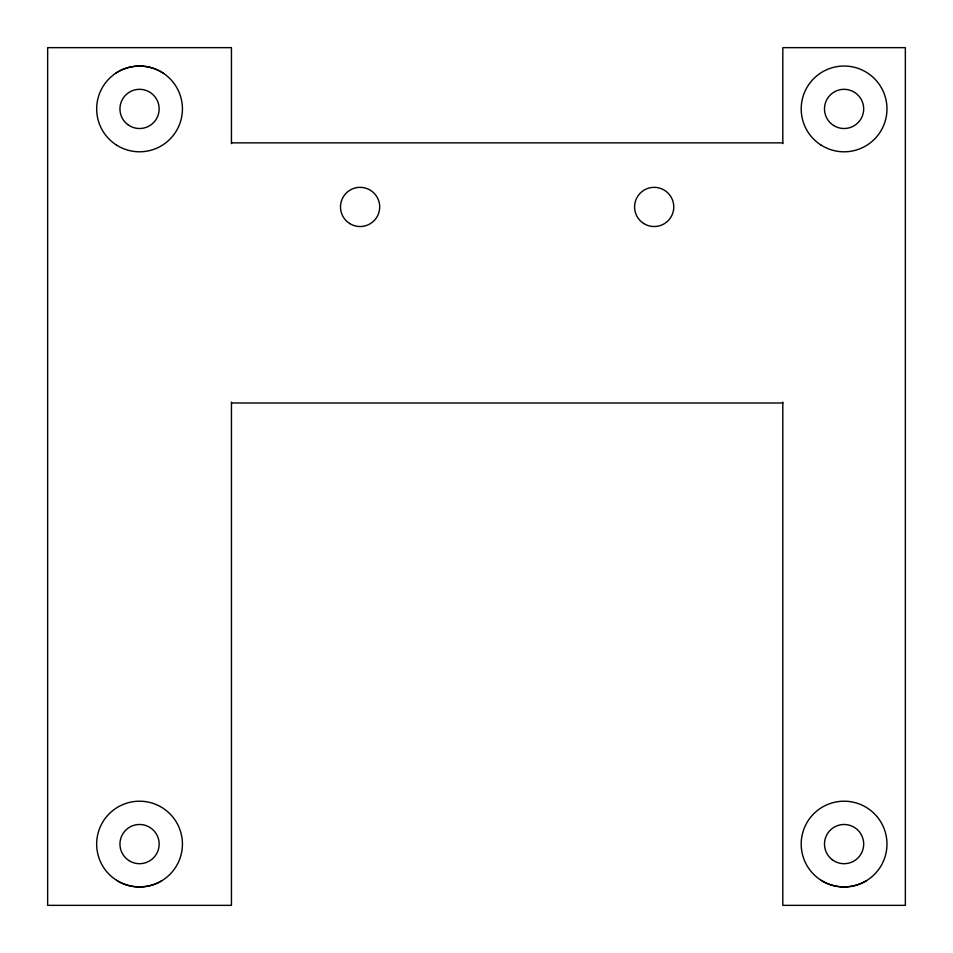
<?xml version="1.0" encoding="UTF-8"?>
<svg xmlns="http://www.w3.org/2000/svg" width="953" height="953" viewBox="0 0 953 953"><rect width="100%" height="100%" fill="white"/><g stroke="black" fill="none" stroke-linecap="round" stroke-linejoin="round"><path stroke-width="1.43" d="M115.527 73.381C129.668 63.696 149.43 63.696 163.559 73.381M161.641 880.846C148.299 888.863 130.799 888.863 117.457 880.846M866.17 880.846C852.852 888.851 835.316 888.863 821.998 880.846M231.448 142.855L782.818 142.855M231.448 402.988L782.818 402.988M782.818 143.605L782.818 47.65L905.35 47.65L905.35 905.35L782.818 905.35L782.818 402.13M231.448 143.605L231.448 47.65L47.65 47.65L47.65 905.35L231.448 905.35L231.448 402.13M643.656 223.478A19.608 19.608 0 0 0 673.759 207.766A19.608 19.608 0 0 0 645.098 189.564A19.608 19.608 0 0 0 643.656 223.478M349.584 223.478A19.608 19.608 0 0 0 379.687 207.766A19.608 19.608 0 0 0 351.026 189.564A19.608 19.608 0 0 0 349.584 223.478M129.036 860.63A19.608 19.608 0 0 0 159.139 844.918A19.608 19.608 0 0 0 130.478 826.704A19.608 19.608 0 0 0 129.036 860.63M127.666 124.509A19.608 19.608 0 0 0 158.996 111.406A19.608 19.608 0 0 0 131.979 90.833A19.608 19.608 0 0 0 127.666 124.509M116.552 145.106A42.885 42.885 0 0 0 182.392 110.739A42.885 42.885 0 0 0 119.697 70.903A42.885 42.885 0 0 0 116.552 145.106M821.081 145.106A42.885 42.885 0 0 0 886.933 110.739A42.885 42.885 0 0 0 824.238 70.903A42.885 42.885 0 0 0 821.081 145.106M116.552 880.286A42.885 42.885 0 0 0 182.392 845.907A42.885 42.885 0 0 0 119.697 806.071A42.885 42.885 0 0 0 116.552 880.286M821.081 880.286A42.885 42.885 0 0 0 886.933 845.907A42.885 42.885 0 0 0 824.238 806.071A42.885 42.885 0 0 0 821.081 880.286M833.577 125.462A19.608 19.608 0 0 0 863.668 109.75A19.608 19.608 0 0 0 835.019 91.536A19.608 19.608 0 0 0 833.577 125.462M832.207 859.677A19.608 19.608 0 0 0 863.537 846.574A19.608 19.608 0 0 0 836.52 826.001A19.608 19.608 0 0 0 832.207 859.677"/></g></svg>
